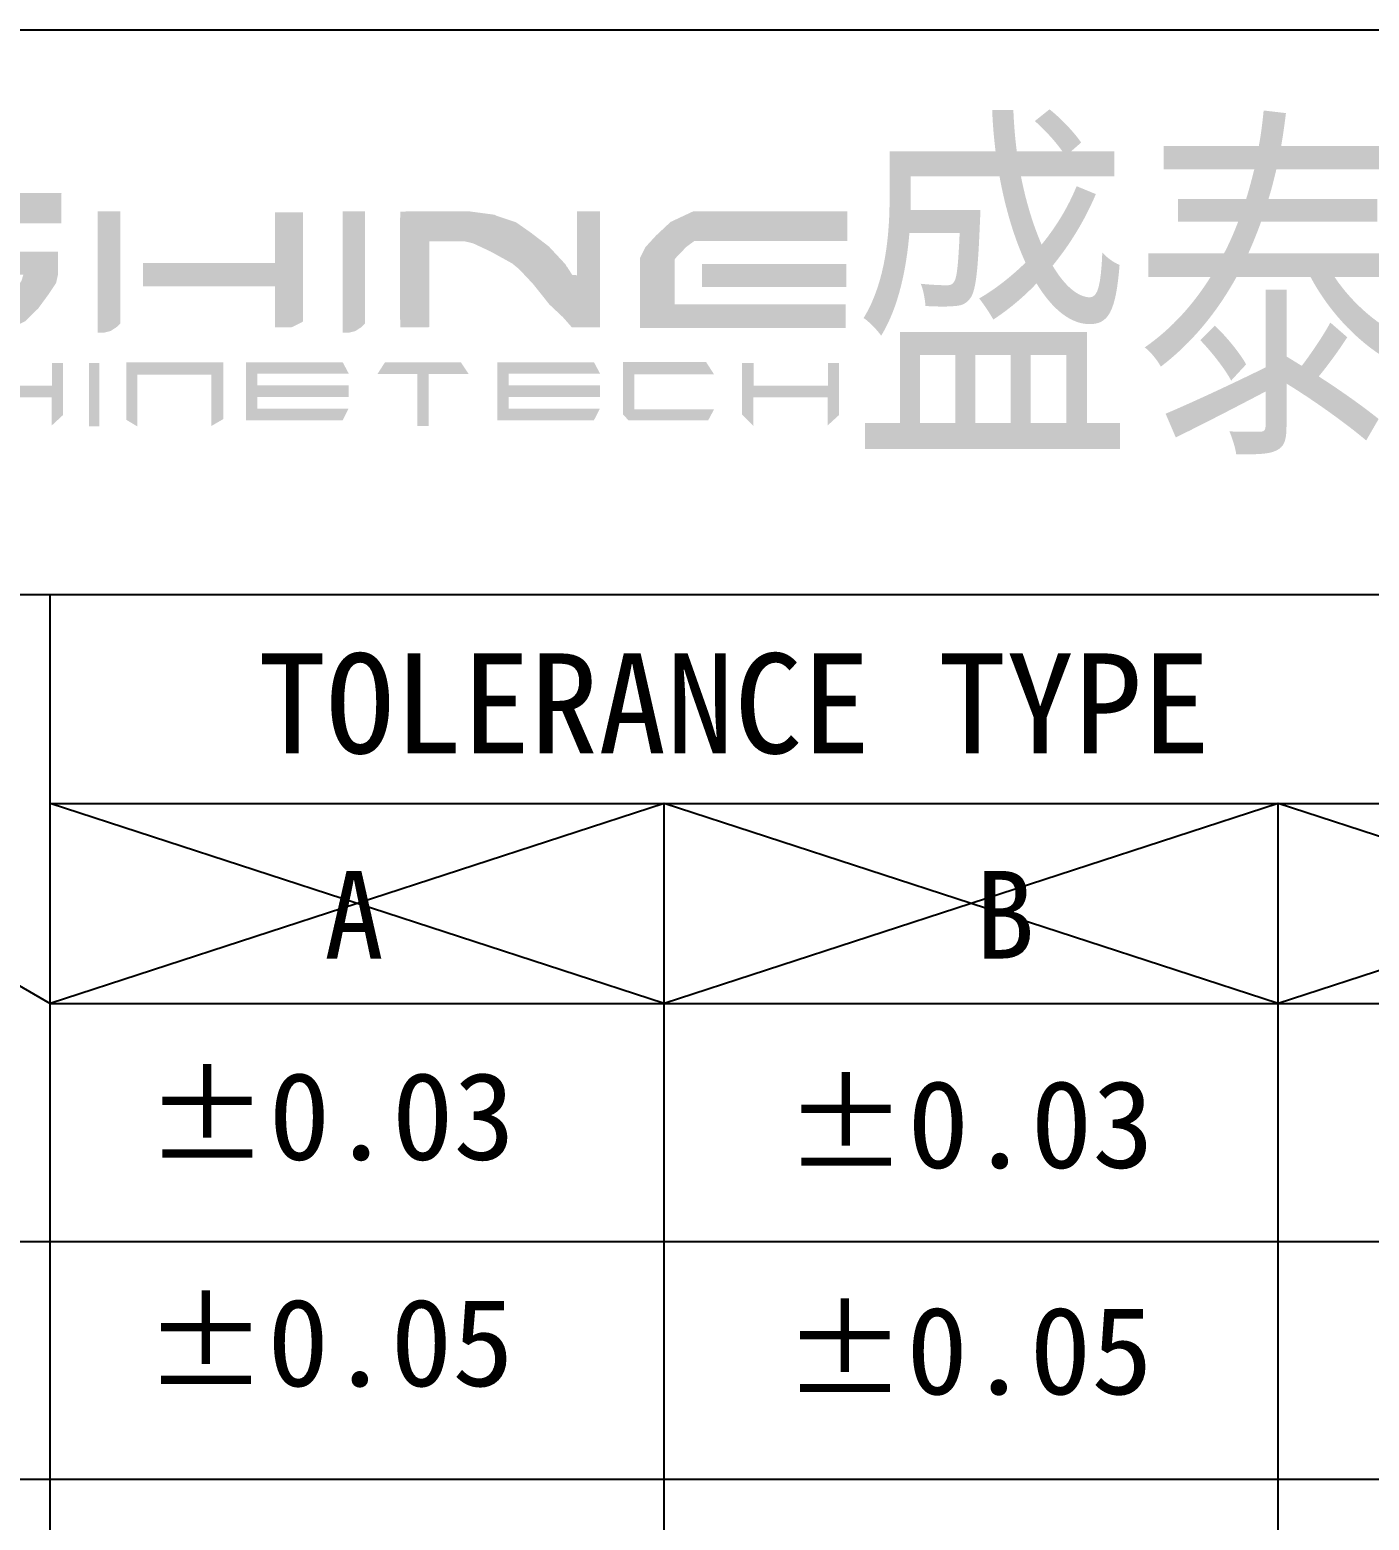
# Model space of a CAD drawing. Extents: x 358 to 466, y 264 to 340.
# Drawn here: x 421.39 to 429.54, y 273.72 to 282.79 of the extents above; entities that cross this region are included whole.
import ezdxf

# ---------------------------------------------------------------- set-up
doc = ezdxf.new("R2010")
doc.units = 0
doc.header["$LTSCALE"] = 23.1
doc.header["$MEASUREMENT"] = 0
doc.layers.get('0').update_dxf_attribs({"linetype": 'CONTINUOUS'})
doc.layers.add('3_SOLID_GEOM', color=7, linetype='CONTINUOUS')
doc.layers.add('OUTLINE', color=7, linetype='CONTINUOUS')
doc.styles.add('TEXTSTYLE_1', font='txt', dxfattribs={"width": 0.75})
doc.styles.add('TEXTSTYLE_2', font='txt')
doc.styles.add('宋体', font='txt', dxfattribs={"width": 0.75})

# ---------------------------------------------------------------- blocks, each defined once
blk = doc.blocks.new('Logo')
at = {"layer": 'OUTLINE'}
h = blk.add_hatch(color=1, dxfattribs=at)
h.paths.add_polyline_path([(661.132, 1024.02), (662.202, 1024.02), (662.202, 1023.85), (661.132, 1023.85)], flags=17)
h.paths.add_polyline_path([(660.928, 1024.053), (660.928, 1023.721), (662.197, 1023.721), (662.197, 1023.546), (660.671, 1023.546), (660.671, 1024.063), (660.712, 1024.145), (660.791, 1024.231), (660.899, 1024.332), (661.068, 1024.411), (662.21, 1024.411), (662.21, 1024.19), (661.074, 1024.19), (661.017, 1024.148), (660.95, 1024.08)])
h.paths.add_polyline_path([(658.634, 1023.579), (658.634, 1024.411), (658.467, 1024.411), (658.467, 1023.511), (658.514, 1023.511), (658.562, 1023.523), (658.605, 1023.551)])
h.paths.add_polyline_path([(658.173, 1023.593), (658.173, 1024.404), (657.965, 1024.404), (657.965, 1024.027), (656.987, 1024.027), (656.987, 1023.854), (657.965, 1023.854), (657.965, 1023.551), (658.089, 1023.551), (658.131, 1023.571)])
h.paths.add_polyline_path([(656.819, 1023.579), (656.819, 1024.411), (656.652, 1024.411), (656.652, 1023.511), (656.699, 1023.511), (656.747, 1023.523), (656.79, 1023.551)])
h.paths.add_polyline_path([(656.382, 1024.321), (656.383, 1024.546), (655.24, 1024.546), (655.193, 1024.544), (655.155, 1024.532), (655.096, 1024.474), (654.828, 1024.202), (654.809, 1024.175), (654.809, 1023.938), (656.1, 1023.94), (656.086, 1023.895), (656.054, 1023.85), (656.002, 1023.802), (655.942, 1023.749), (655.887, 1023.725), (654.809, 1023.725), (654.809, 1023.578), (654.826, 1023.554), (654.871, 1023.515), (655.929, 1023.513), (655.997, 1023.537), (656.116, 1023.597), (656.21, 1023.69), (656.29, 1023.799), (656.343, 1023.879), (656.357, 1023.942), (656.358, 1024.111), (655.089, 1024.11), (655.092, 1024.142), (655.135, 1024.185), (655.205, 1024.245), (655.272, 1024.285), (655.339, 1024.323)])
edge = h.paths.add_edge_path()
edge.add_line((659.105, 1023.551), (658.894, 1023.551))
edge.add_line((658.894, 1023.551), (658.894, 1024.408))
edge.add_line((658.894, 1024.408), (659.393, 1024.408))
edge.add_line((659.393, 1024.408), (659.61, 1024.377))
edge.add_line((659.61, 1024.377), (659.753, 1024.329))
edge.add_line((659.753, 1024.329), (659.863, 1024.252))
edge.add_line((659.863, 1024.252), (659.996, 1024.15))
edge.add_line((659.996, 1024.15), (660.118, 1024.019))
edge.add_line((660.118, 1024.019), (660.167, 1023.935))
edge.add_line((660.167, 1023.935), (660.205, 1023.937))
edge.add_line((660.205, 1023.937), (660.205, 1024.394))
edge.add_line((660.205, 1024.394), (660.373, 1024.394))
edge.add_line((660.373, 1024.394), (660.373, 1023.551))
edge.add_line((660.373, 1023.551), (660.169, 1023.551))
edge.add_line((660.169, 1023.551), (660.113, 1023.627))
edge.add_line((660.113, 1023.627), (660, 1023.768))
edge.add_line((660, 1023.768), (659.87, 1023.905))
edge.add_line((659.87, 1023.905), (659.719, 1024.028))
edge.add_line((659.719, 1024.028), (659.598, 1024.107))
edge.add_line((659.598, 1024.107), (659.472, 1024.164))
edge.add_line((659.472, 1024.164), (659.368, 1024.189))
edge.add_line((659.368, 1024.189), (659.105, 1024.189))
edge.add_line((659.105, 1024.189), (659.105, 1023.551))
for color, points in [(1, [(659.109, 1024.193), (659.109, 1023.552), (658.976, 1023.552), (658.919, 1023.578), (658.893, 1023.608), (658.893, 1024.362), (658.937, 1024.411), (659.399, 1024.411), (659.594, 1024.385), (659.778, 1024.291), (659.927, 1024.203), (660.024, 1024.113), (660.132, 1023.998), (660.17, 1023.938), (660.204, 1023.937), (660.204, 1024.411), (660.376, 1024.411), (660.376, 1023.551), (660.166, 1023.551), (660.101, 1023.625), (660, 1023.72), (659.879, 1023.872), (659.748, 1024.011), (659.565, 1024.112), (659.392, 1024.193)]), (7, [(655.76, 1022.819), (655.76, 1023.031), (656.311, 1023.031), (656.311, 1022.823), (656.395, 1022.901), (656.395, 1023.287), (656.313, 1023.287), (656.313, 1023.117), (655.762, 1023.117), (655.762, 1023.285), (655.675, 1023.285), (655.675, 1022.905)]), (7, [(656.588, 1023.287), (656.663, 1023.287), (656.663, 1022.816), (656.588, 1022.816)]), (7, [(656.945, 1022.816), (656.945, 1023.199), (657.494, 1023.199), (657.494, 1022.819), (657.582, 1022.87), (657.582, 1023.29), (656.863, 1023.29), (656.863, 1022.865)]), (7, [(658.511, 1022.947), (657.836, 1022.947), (657.836, 1023.035), (658.513, 1023.035), (658.513, 1023.121), (657.836, 1023.121), (657.836, 1023.207), (658.513, 1023.207), (658.468, 1023.291), (657.751, 1023.291), (657.751, 1022.861), (658.467, 1022.861)]), (7, [(658.725, 1023.204), (659.021, 1023.204), (659.021, 1022.819), (659.106, 1022.819), (659.106, 1023.205), (659.401, 1023.205), (659.344, 1023.291), (658.781, 1023.291)]), (7, [(660.374, 1022.947), (659.699, 1022.947), (659.699, 1023.035), (660.376, 1023.035), (660.376, 1023.121), (659.699, 1023.121), (659.699, 1023.207), (660.376, 1023.207), (660.331, 1023.291), (659.614, 1023.291), (659.614, 1022.861), (660.33, 1022.861)]), (7, [(661.221, 1022.943), (660.629, 1022.943), (660.629, 1023.203), (661.22, 1023.203), (661.162, 1023.293), (660.546, 1023.293), (660.546, 1022.904), (660.586, 1022.862), (661.178, 1022.862)]), (7, [(661.512, 1022.819), (661.512, 1023.031), (662.063, 1023.031), (662.063, 1022.823), (662.148, 1022.901), (662.148, 1023.287), (662.065, 1023.287), (662.065, 1023.117), (661.514, 1023.117), (661.514, 1023.285), (661.428, 1023.285), (661.428, 1022.905)])]:
    blk.add_hatch(color=color, dxfattribs=at).paths.add_polyline_path(points)

msp = doc.modelspace()

# ---------------------------------------------------------------- linework, layer by layer
for p, q in [((417.2193, 279.3527), (421.5114, 276.8637)), ((425.2467, 276.8637), (421.5114, 278.08)), ((425.2467, 278.08), (421.5114, 276.8637)), ((428.982, 276.8637), (425.2467, 278.08)), ((428.982, 278.08), (425.2467, 276.8637)), ((432.7173, 276.8637), (428.982, 278.08)), ((432.7173, 278.08), (428.982, 276.8637)), ((421.5114, 276.8637), (436.4526, 276.8637))]:
    msp.add_line(p, q)
at = {"linetype": 'Continuous'}
for p, q in [((421.5114, 278.08), (436.4526, 278.08)), ((417.2193, 275.417), (436.4526, 275.417)), ((417.2193, 273.9704), (436.4526, 273.9704))]:
    msp.add_line(p, q, dxfattribs=at)
at = {"layer": 'OUTLINE'}
for p, q in [((417.2193, 282.7872), (464.2585, 282.7872)), ((417.2193, 279.3527), (464.2585, 279.3527)), ((421.5114, 269.5162), (421.5114, 279.3527)), ((425.2467, 269.5162), (425.2467, 278.08)), ((428.982, 269.5162), (428.982, 278.08))]:
    msp.add_line(p, q, dxfattribs=at)

# ---------------------------------------------------------------- block references
at = {"layer": 'OUTLINE', "xscale": 0.8206217091072858, "yscale": 0.8206217091072858, "zscale": 0.8206217091072858}
msp.add_blockref('Logo', (-117.0621, -558.9705), dxfattribs=at)

# ---------------------------------------------------------------- texts
at = {"linetype": 'Continuous', "style": 'TEXTSTYLE_1'}
for s, height, p in [('TOLERANCE TYPE', 0.608143, (422.7767, 278.3857)), ('A', 0.5332, (423.1779, 277.1372)), ('B', 0.5332, (427.1387, 277.1372))]:
    msp.add_text(s, height=height, dxfattribs=at).set_placement(p)
at = {"linetype": 'Continuous', "style": 'TEXTSTYLE_2', "width": 1.033333}
for s, p in [('%%p0.03', (422.0909, 275.913)), ('%%p0.03', (425.9774, 275.8637)), ('%%p0.05', (422.0833, 274.5359)), ('%%p0.05', (425.9707, 274.4865))]:
    msp.add_text(s, height=0.53315, dxfattribs=at).set_placement(p)
at = {"layer": '3_SOLID_GEOM', "insert": (426.3862, 282.0538), "char_height": 1.5, "width": 22.216649, "attachment_point": 1, "style": '宋体'}
msp.add_mtext('{\\fSimSun|b0|i0|c134|p2;\\H1.12x;盛泰智能数码有限公司} ', dxfattribs=at)

doc.saveas('drawing.dxf')
